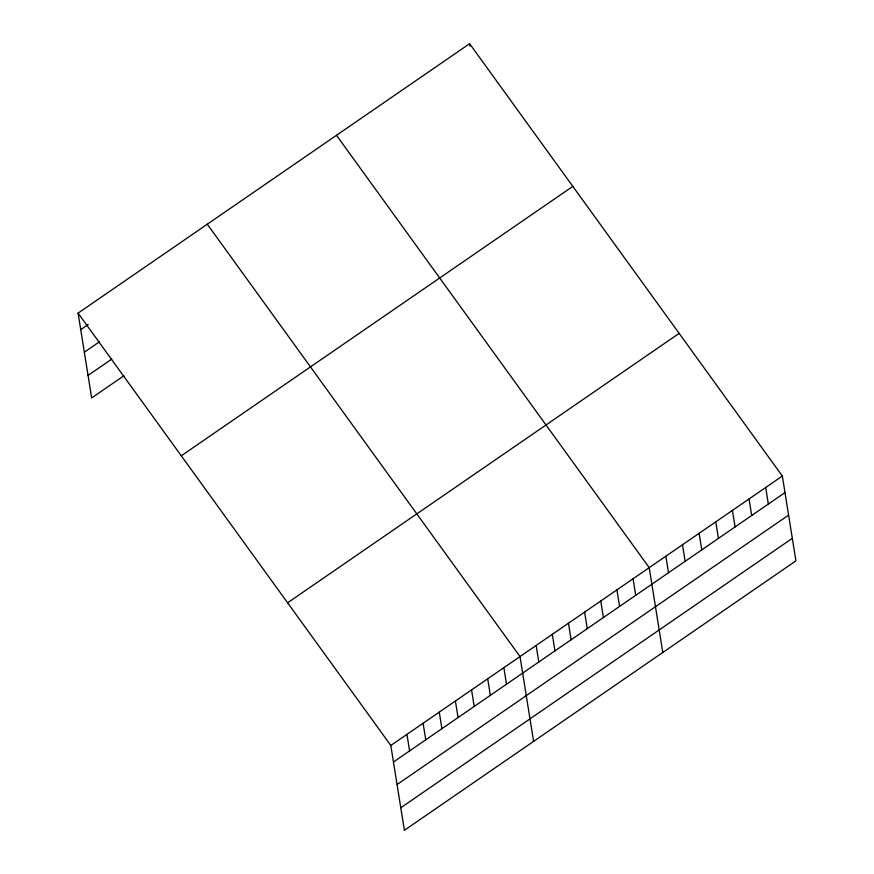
<?xml version="1.0" encoding="UTF-8"?>
<svg xmlns="http://www.w3.org/2000/svg" width="874" height="874" viewBox="0 0 874 874"><rect width="100%" height="100%" fill="white"/><g stroke="black" fill="none" stroke-linecap="round" stroke-linejoin="round"><path stroke-width="1.31" d="M78.081 313.132L469.611 43.7L782.339 476.046L795.919 560.868L404.389 830.3L390.809 745.478L78.081 313.132L91.661 397.954L123.966 375.722M80.725 329.673L88.263 324.483M84.341 352.211L99.418 341.832M88.055 375.416L111.741 359.116M181.279 455.802L572.809 186.381M287.601 602.798L679.131 333.376M390.809 745.478L782.339 476.046M393.453 762.019L784.983 492.597M397.058 784.557L788.599 515.125M400.784 807.773L792.314 538.34M336.49 135.306L649.218 567.652L662.798 652.474M207.28 224.214L520.008 656.56L533.599 741.392M765.69 487.495L768.344 504.047M749.051 498.945L751.706 515.496M732.412 510.405L735.067 526.946M715.773 521.854L718.428 538.395M699.134 533.304L701.789 549.844M682.496 544.753L685.14 561.305M665.857 556.203L668.501 572.754M633.06 578.763L635.715 595.314M616.913 589.884L619.568 606.425M600.766 600.995L603.41 617.547M584.608 612.106L587.262 628.657M568.461 623.228L571.115 639.768M469.611 43.7L470.015 46.246M552.313 634.338L554.957 650.89M536.155 645.449L538.81 662M503.861 667.681L506.505 684.222M487.703 678.792L490.358 695.343M471.556 689.903L474.211 706.454M455.409 701.024L458.052 717.565M439.261 712.135L441.905 728.687M423.103 723.246L425.758 739.797M406.956 734.368L409.6 750.908"/></g></svg>
